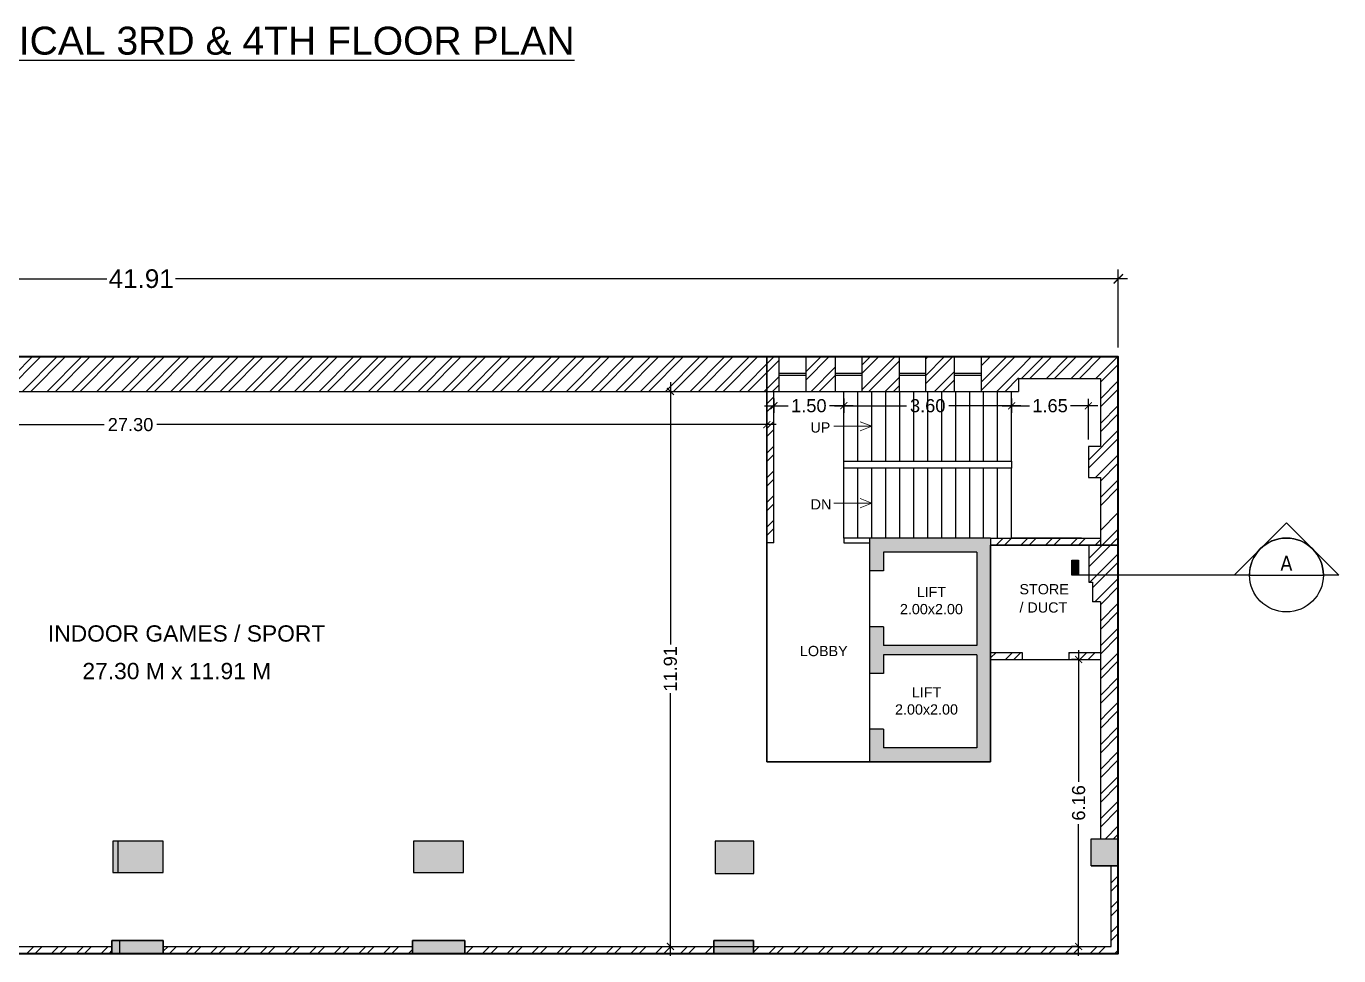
# Model space of a CAD drawing. Header units: millimetres. Extents: x -634016 to -633680, y -35980 to -35884.
# Drawn here: x -633767.8 to -633739.65, y -35936.39 to -35916.45 of the extents above; entities that cross this region are included whole.
import ezdxf
from ezdxf.enums import TextEntityAlignment as Align

# ---------------------------------------------------------------- set-up
doc = ezdxf.new("R2010")
doc.units = ezdxf.units.MM
doc.header["$LTSCALE"] = 200
doc.header["$MEASUREMENT"] = 0
doc.header["$PDMODE"] = 3
doc.layers.get('0').update_dxf_attribs({"linetype": 'CONTINUOUS'})
doc.layers.get('DEFPOINTS').update_dxf_attribs({"color": 11, "linetype": 'CONTINUOUS'})
for name, color, linetype in [('00 PRO', 3, 'CONTINUOUS'), ('COL', 253, 'CONTINUOUS'), ('FUR', 7, 'CONTINUOUS'), ('Section Line', 6, 'CONTINUOUS'), ('STAIR', 252, 'CONTINUOUS'), ('Wall', 7, 'CONTINUOUS'), ('WIN', 160, 'CONTINUOUS')]:
    doc.layers.add(name, color=color, linetype=linetype)
for name, color, linetype, lineweight in [('DIM', 11, 'CONTINUOUS', 25), ('LEGEND', 3, 'CONTINUOUS', 25), ('Text', 7, 'CONTINUOUS', 100)]:
    doc.layers.add(name, color=color, linetype=linetype, lineweight=lineweight)
doc.styles.add('Arial', font='arial.ttf')
doc.styles.add('style1', font='arial.ttf', dxfattribs={"height": 6})
doc.styles.add('Tahoma', font='tahoma.ttf')
doc.dimstyles.new('Copy of STANDARD', dxfattribs={"dimtxt": 0.4, "dimasz": 0.2, "dimexe": 0.2, "dimexo": 0.2, "dimgap": 0.09, "dimtad": 0, "dimzin": 0, "dimdsep": 46, "dimtxsty": 'Arial', "dimblk": 'ARCHTICK', "dimcen": 0.09, "dimdle": 0.2, "dimclrd": 253, "dimclre": 253, "dimclrt": 7, "dimadec": 0, "dimazin": 0, "dimtfac": 1, "dimtofl": 0, "dimtmove": 0, "dimatfit": 3, "dimldrblk": 'ARCHTICK', "dimfxl": 0.18, "dimtolj": 1, "dimtzin": 0, "dimarcsym": 0})
pattern_1 = [(45, (1608.1517, -23.78783), (-0.26516504294, 0.26516504294), []), (45, (1608.32848, -23.78783), (-0.26516504294, 0.26516504294), [])]
pattern_2 = [(45, (1923.4263, -208.31062), (-0.26516504294, 0.26516504294), []), (45, (1923.60308, -208.31062), (-0.26516504294, 0.26516504294), [])]
pattern_3 = [(45, (1541.69474, -23.78783), (-0.26516504294, 0.26516504294), []), (45, (1541.87152, -23.78783), (-0.26516504294, 0.26516504294), [])]

# ---------------------------------------------------------------- blocks, each defined once
blk = doc.blocks.new('_ArchTick')
at = {"color": 0, "linetype": 'ByBlock', "const_width": 0.15}
blk.add_lwpolyline([(-0.5, -0.5), (0.5, 0.5)], dxfattribs=at)
blk = doc.blocks.new('*D166')
at = {"layer": 'DEFPOINTS', "color": 0, "transparency": 16777216}
for p in [(-633786.292, -35921.867), (-633786.292, -35922.974), (-633744.379, -35923.545)]:
    blk.add_point(p, dxfattribs=at)
at = {"layer": 'DIM', "color": 253, "lineweight": -2, "transparency": 16777216}
for p, q in [((-633786.292, -35922.774), (-633786.292, -35921.667)), ((-633744.379, -35923.345), (-633744.379, -35921.667)), ((-633786.492, -35921.867), (-633766.07, -35921.867)), ((-633744.179, -35921.867), (-633764.601, -35921.867))]:
    blk.add_line(p, q, dxfattribs=at)
at = {"layer": 'DIM', "color": 253, "lineweight": -2, "transparency": 16777216, "xscale": 0.2, "yscale": 0.2, "zscale": 0.2, "rotation": 180}
blk.add_blockref('_ArchTick', (-633786.292, -35921.867), dxfattribs=at)
at = {"layer": 'DIM', "color": 253, "lineweight": -2, "transparency": 16777216, "xscale": 0.2, "yscale": 0.2, "zscale": 0.2}
blk.add_blockref('_ArchTick', (-633744.379, -35921.867), dxfattribs=at)
at = {"layer": 'DIM', "color": 7, "transparency": 16777216, "insert": (-633765.336, -35921.867), "char_height": 0.4, "attachment_point": 5, "style": 'Arial'}
blk.add_mtext('\\A1;41.91', dxfattribs=at)
blk = doc.blocks.new('*D168')
at = {"layer": 'DEFPOINTS', "color": 0, "transparency": 16777216}
for p in [(-633779.212, -35924.577), (-633779.212, -35924.997), (-633751.916, -35924.997)]:
    blk.add_point(p, dxfattribs=at)
at = {"layer": 'DIM', "color": 253, "lineweight": -2, "transparency": 16777216}
for p, q in [((-633779.212, -35924.727), (-633779.212, -35925.147)), ((-633779.412, -35924.997), (-633766.128, -35924.997)), ((-633751.716, -35924.997), (-633765, -35924.997))]:
    blk.add_line(p, q, dxfattribs=at)
at = {"layer": 'DIM', "color": 253, "lineweight": -2, "transparency": 16777216, "xscale": 0.15, "yscale": 0.15, "zscale": 0.15, "rotation": 180}
blk.add_blockref('_ArchTick', (-633779.212, -35924.997), dxfattribs=at)
at = {"layer": 'DIM', "color": 253, "lineweight": -2, "transparency": 16777216, "xscale": 0.15, "yscale": 0.15, "zscale": 0.15}
blk.add_blockref('_ArchTick', (-633751.916, -35924.997), dxfattribs=at)
at = {"layer": 'DIM', "color": 7, "transparency": 16777216, "insert": (-633765.564, -35924.997), "char_height": 0.28, "attachment_point": 5, "style": 'Arial'}
blk.add_mtext('\\A1;27.30', dxfattribs=at)
blk = doc.blocks.new('*D169')
at = {"layer": 'DEFPOINTS', "color": 0, "transparency": 16777216}
for p in [(-633753.985, -35924.283), (-633753.985, -35924.283), (-633753.985, -35936.191)]:
    blk.add_point(p, dxfattribs=at)
at = {"layer": 'DIM', "color": 253, "lineweight": -2, "transparency": 16777216}
for p, q in [((-633754.135, -35924.283), (-633754.135, -35924.283)), ((-633753.985, -35924.083), (-633753.985, -35929.715)), ((-633753.985, -35936.391), (-633753.985, -35930.759)), ((-633754.135, -35936.191), (-633754.135, -35936.191))]:
    blk.add_line(p, q, dxfattribs=at)
at = {"layer": 'DIM', "color": 253, "lineweight": -2, "transparency": 16777216, "xscale": 0.15, "yscale": 0.15, "zscale": 0.15}
for p, rotation in [((-633753.985, -35924.283), 90), ((-633753.985, -35936.191), 270)]:
    blk.add_blockref('_ArchTick', p, dxfattribs=dict(at, rotation=rotation))
at = {"layer": 'DIM', "color": 7, "transparency": 16777216, "insert": (-633753.985, -35930.237), "char_height": 0.28, "attachment_point": 5, "rotation": 90, "style": 'Arial'}
blk.add_mtext('\\A1;11.91', dxfattribs=at)
blk = doc.blocks.new('*D170')
at = {"layer": 'DEFPOINTS', "color": 0, "transparency": 16777216}
for p in [(-633750.266, -35924.283), (-633746.666, -35924.283), (-633746.666, -35924.592)]:
    blk.add_point(p, dxfattribs=at)
at = {"layer": 'DIM', "color": 253, "lineweight": -2, "transparency": 16777216}
for p, q in [((-633750.466, -35924.592), (-633748.919, -35924.592)), ((-633750.266, -35924.433), (-633750.266, -35924.742)), ((-633746.466, -35924.592), (-633748.013, -35924.592)), ((-633746.666, -35924.433), (-633746.666, -35924.742))]:
    blk.add_line(p, q, dxfattribs=at)
at = {"layer": 'DIM', "color": 253, "lineweight": -2, "transparency": 16777216, "xscale": 0.15, "yscale": 0.15, "zscale": 0.15, "rotation": 180}
blk.add_blockref('_ArchTick', (-633750.266, -35924.592), dxfattribs=at)
at = {"layer": 'DIM', "color": 253, "lineweight": -2, "transparency": 16777216, "xscale": 0.15, "yscale": 0.15, "zscale": 0.15}
blk.add_blockref('_ArchTick', (-633746.666, -35924.592), dxfattribs=at)
at = {"layer": 'DIM', "color": 7, "transparency": 16777216, "insert": (-633748.466, -35924.592), "char_height": 0.28, "attachment_point": 5, "style": 'Arial'}
blk.add_mtext('\\A1;3.60', dxfattribs=at)
blk = doc.blocks.new('*D171')
at = {"layer": 'DEFPOINTS', "color": 0, "transparency": 16777216}
for p in [(-633751.766, -35924.283), (-633750.266, -35924.283), (-633750.266, -35924.592)]:
    blk.add_point(p, dxfattribs=at)
at = {"layer": 'DIM', "color": 253, "lineweight": -2, "transparency": 16777216}
for p, q in [((-633751.966, -35924.592), (-633751.456, -35924.592)), ((-633751.766, -35924.433), (-633751.766, -35924.742)), ((-633750.066, -35924.592), (-633750.576, -35924.592)), ((-633750.266, -35924.433), (-633750.266, -35924.742))]:
    blk.add_line(p, q, dxfattribs=at)
at = {"layer": 'DIM', "color": 253, "lineweight": -2, "transparency": 16777216, "xscale": 0.15, "yscale": 0.15, "zscale": 0.15, "rotation": 180}
blk.add_blockref('_ArchTick', (-633751.766, -35924.592), dxfattribs=at)
at = {"layer": 'DIM', "color": 253, "lineweight": -2, "transparency": 16777216, "xscale": 0.15, "yscale": 0.15, "zscale": 0.15}
blk.add_blockref('_ArchTick', (-633750.266, -35924.592), dxfattribs=at)
at = {"layer": 'DIM', "color": 7, "transparency": 16777216, "insert": (-633751.016, -35924.592), "char_height": 0.28, "attachment_point": 5, "style": 'Arial'}
blk.add_mtext('\\A1;1.50', dxfattribs=at)
blk = doc.blocks.new('*D172')
at = {"layer": 'DEFPOINTS', "color": 0, "transparency": 16777216}
for p in [(-633746.666, -35924.283), (-633746.666, -35924.592), (-633745.019, -35925.464)]:
    blk.add_point(p, dxfattribs=at)
at = {"layer": 'DIM', "color": 253, "lineweight": -2, "transparency": 16777216}
for p, q in [((-633746.866, -35924.592), (-633746.284, -35924.592)), ((-633746.666, -35924.433), (-633746.666, -35924.742)), ((-633744.819, -35924.592), (-633745.401, -35924.592)), ((-633745.019, -35925.314), (-633745.019, -35924.442))]:
    blk.add_line(p, q, dxfattribs=at)
at = {"layer": 'DIM', "color": 253, "lineweight": -2, "transparency": 16777216, "xscale": 0.15, "yscale": 0.15, "zscale": 0.15, "rotation": 180}
blk.add_blockref('_ArchTick', (-633746.666, -35924.592), dxfattribs=at)
at = {"layer": 'DIM', "color": 253, "lineweight": -2, "transparency": 16777216, "xscale": 0.15, "yscale": 0.15, "zscale": 0.15}
blk.add_blockref('_ArchTick', (-633745.019, -35924.592), dxfattribs=at)
at = {"layer": 'DIM', "color": 7, "transparency": 16777216, "insert": (-633745.842, -35924.592), "char_height": 0.28, "attachment_point": 5, "style": 'Arial'}
blk.add_mtext('\\A1;1.65', dxfattribs=at)
blk = doc.blocks.new('*D173')
at = {"layer": 'DEFPOINTS', "color": 0, "transparency": 16777216}
for p in [(-633745.101, -35930.033), (-633745.229, -35936.191), (-633745.101, -35936.191)]:
    blk.add_point(p, dxfattribs=at)
at = {"layer": 'DIM', "color": 253, "lineweight": -2, "transparency": 16777216}
for p, q in [((-633745.229, -35929.833), (-633745.229, -35932.657)), ((-633745.251, -35930.033), (-633745.379, -35930.033)), ((-633745.229, -35936.391), (-633745.229, -35933.566)), ((-633745.251, -35936.191), (-633745.379, -35936.191))]:
    blk.add_line(p, q, dxfattribs=at)
at = {"layer": 'DIM', "color": 253, "lineweight": -2, "transparency": 16777216, "xscale": 0.15, "yscale": 0.15, "zscale": 0.15}
for p, rotation in [((-633745.229, -35930.033), 90), ((-633745.229, -35936.191), 270)]:
    blk.add_blockref('_ArchTick', p, dxfattribs=dict(at, rotation=rotation))
at = {"layer": 'DIM', "color": 7, "transparency": 16777216, "insert": (-633745.229, -35933.112), "char_height": 0.28, "attachment_point": 5, "rotation": 90, "style": 'Arial'}
blk.add_mtext('\\A1;6.16', dxfattribs=at)
blk = doc.blocks.new('lift 2')
at = {"layer": 'COL'}
h = blk.add_hatch(color=256, dxfattribs=at)
h.dxf.hatch_style = 1
h.paths.add_polyline_path([(0, -4.8), (0, 0), (-2.6, 0), (-2.6, -0.7), (-2.3, -0.7), (-2.3, -0.3), (-0.3, -0.3), (-0.3, -2.3), (-2.3, -2.3), (-2.3, -1.9), (-2.6, -1.9), (-2.6, -2.9), (-2.3, -2.9), (-2.3, -2.5), (-0.3, -2.5), (-0.3, -4.5), (-2.3, -4.5), (-2.3, -4.1), (-2.6, -4.1), (-2.6, -4.8)])
for p, q in [((-2.6, 0), (-2.6, -0.7)), ((0, 0), (-2.6, 0)), ((0, 0), (0, -4.8)), ((-2.3, -0.3), (-2.3, -0.7)), ((-0.3, -0.3), (-2.3, -0.3)), ((-0.3, -0.3), (-0.3, -2.3)), ((-2.3, -0.7), (-2.6, -0.7)), ((-2.6, -1.9), (-2.6, -2.9)), ((-2.3, -1.9), (-2.6, -1.9)), ((-2.3, -1.9), (-2.3, -2.3)), ((-0.3, -2.3), (-2.3, -2.3)), ((-2.3, -2.5), (-2.3, -2.9)), ((-0.3, -2.5), (-2.3, -2.5)), ((-0.3, -2.5), (-0.3, -4.5)), ((-2.3, -2.9), (-2.6, -2.9)), ((-2.6, -4.1), (-2.6, -4.8)), ((-2.3, -4.1), (-2.6, -4.1)), ((-2.3, -4.1), (-2.3, -4.5)), ((-0.3, -4.5), (-2.3, -4.5)), ((0, -4.8), (-2.6, -4.8))]:
    blk.add_line(p, q)
at = {"layer": 'STAIR'}
for p, q in [((-2.6, -0.7), (-2.6, -1.9)), ((-2.6, -2.9), (-2.6, -4.1))]:
    blk.add_line(p, q, dxfattribs=at)
at = {"layer": 'Wall'}
blk.add_lwpolyline([(-2.6, 0), (-3.15, 0), (-3.15, -0.1), (-2.6, -0.1)], dxfattribs=at)
at = {"layer": 'LEGEND', "color": 7, "char_height": 0.22, "width": 3.24219, "attachment_point": 5, "style": 'style1'}
for s, insert in [('LIFT\\P2.00x2.00 ', (-1.271, -1.339)), ('LOBBY', (-3.579, -2.422)), ('LIFT\\P2.00x2.00 ', (-1.376, -3.492))]:
    blk.add_mtext(s, dxfattribs=dict(at, insert=insert))
blk = doc.blocks.new('*U3')
blk.add_hatch(color=256).paths.add_polyline_path([(-1.812, 0.125), (-1.757, 0.125), (-1.757, 0), (-1.812, 0)])
at = {"color": 1, "true_color": 0xff0000}
blk.add_line((-0.313, 0), (-1.812, 0), dxfattribs=at)
blk.add_line((-0.313, 0), (0.312, 0))
blk.add_lwpolyline([(-0.313, 0), (-0.442, 0), (0, 0.442), (0.442, 0), (0.312, 0, 1)], format="xyb", close=True, dxfattribs=at)
blk.add_lwpolyline([(-1.812, 0.125), (-1.757, 0.125), (-1.757, 0), (-1.812, 0)], close=True, dxfattribs=at)
blk.add_circle((0, 0), 0.312, dxfattribs=at)
at = {"style": 'Tahoma', "flags": 8}
blk.add_attdef('VIEWNUMBER', text='', height=0.125, dxfattribs=at).set_placement((0, 0), align=Align.BOTTOM_CENTER)
blk.add_attdef('SHEETNUMBER', text='', height=0.125, dxfattribs=at).set_placement((0, -0.063), align=Align.TOP_CENTER)

msp = doc.modelspace()

# ---------------------------------------------------------------- hatches: boundary and pattern name
h = msp.add_hatch()
h.set_pattern_fill('ANSI32', color=8, style=0)
h.set_pattern_definition([(45, (1973.0957, -208.31062), (-0.26516504294, 0.26516504294), []), (45, (1973.2725, -208.31062), (-0.26516504294, 0.26516504294), [])])
h.paths.add_polyline_path([(-633771.773, -35923.545), (-633771.773, -35922.974), (-633786.253, -35922.974), (-633786.292, -35923.013), (-633786.292, -35933.27), (-633785.642, -35933.27), (-633785.642, -35923.623), (-633772.639, -35923.623), (-633772.639, -35924.283), (-633751.653, -35924.283), (-633751.653, -35923.545), (-633751.87, -35923.545)])
h = msp.add_hatch()
h.set_pattern_fill('ANSI32', color=8, style=0)
h.set_pattern_definition([(45, (1923.4263, -201.98017), (-0.26516504294, 0.26516504294), []), (45, (1923.60308, -201.98017), (-0.26516504294, 0.26516504294), [])])
h.paths.add_polyline_path([(-633746.519, -35923.545), (-633747.313, -35923.545), (-633747.313, -35924.283), (-633746.519, -35924.283)])
h = msp.add_hatch()
h.set_pattern_fill('ANSI32', color=8, style=0)
h.set_pattern_definition(pattern_3)
h.paths.add_polyline_path([(-633744.763, -35927.433), (-633747.116, -35927.433), (-633747.116, -35927.583), (-633744.763, -35927.583)])
h.paths.add_polyline_path([(-633751.766, -35924.283), (-633751.916, -35924.283), (-633751.916, -35927.533), (-633751.766, -35927.533)])
h = msp.add_hatch()
h.set_pattern_fill('ANSI32', color=8, style=0)
h.set_pattern_definition(pattern_3)
h.paths.add_polyline_path([(-633746.439, -35929.883), (-633747.116, -35929.883), (-633747.116, -35930.033), (-633746.439, -35930.033)])
h.paths.add_polyline_path([(-633744.763, -35929.883), (-633745.439, -35929.883), (-633745.439, -35930.033), (-633744.763, -35930.033), (-633744.763, -35929.982)])
h = msp.add_hatch()
h.set_pattern_fill('ANSI32', color=8, style=0)
h.set_pattern_definition(pattern_1)
h.paths.add_polyline_path([(-633744.379, -35934.461), (-633744.529, -35934.461), (-633744.529, -35936.191), (-633752.205, -35936.191), (-633752.205, -35936.341), (-633744.379, -35936.341)])
h = msp.add_hatch()
h.set_pattern_fill('ANSI32', color=8, style=0)
h.set_pattern_definition(pattern_1)
h.paths.add_polyline_path([(-633765.966, -35936.191), (-633771.301, -35936.191), (-633771.301, -35936.341), (-633765.966, -35936.341)])
h = msp.add_hatch()
h.set_pattern_fill('ANSI32', color=8, style=0)
h.set_pattern_definition(pattern_2)
h.paths.add_polyline_path([(-633759.518, -35936.191), (-633764.863, -35936.191), (-633764.863, -35936.341), (-633759.518, -35936.341)])
h = msp.add_hatch()
h.set_pattern_fill('ANSI32', color=8, style=0)
h.set_pattern_definition(pattern_2)
h.paths.add_polyline_path([(-633753.051, -35936.191), (-633758.396, -35936.191), (-633758.396, -35936.341), (-633753.051, -35936.341)])

# ---------------------------------------------------------------- linework, layer by layer
at = {"color": 8}
for p, q in [((-633751.073, -35923.856), (-633750.761, -35923.545)), ((-633751.073, -35924.033), (-633750.584, -35923.545)), ((-633750.969, -35924.283), (-633750.443, -35923.756)), ((-633749.872, -35923.716), (-633749.7, -35923.545)), ((-633749.872, -35924.246), (-633749.17, -35923.545)), ((-633749.872, -35923.893), (-633749.524, -35923.545)), ((-633749.732, -35924.283), (-633749.074, -35923.626)), ((-633748.504, -35923.939), (-633748.11, -35923.545)), ((-633748.504, -35923.585), (-633748.463, -35923.545)), ((-633748.504, -35924.115), (-633747.933, -35923.545)), ((-633746.519, -35923.818), (-633746.246, -35923.545)), ((-633746.451, -35924.007), (-633745.988, -35923.545)), ((-633746.274, -35924.007), (-633745.811, -35923.545)), ((-633745.92, -35924.007), (-633745.458, -35923.545)), ((-633745.744, -35924.007), (-633745.281, -35923.545)), ((-633745.39, -35924.007), (-633744.928, -35923.545)), ((-633745.213, -35924.007), (-633744.751, -35923.545)), ((-633744.86, -35924.007), (-633744.397, -35923.545)), ((-633744.763, -35924.087), (-633744.379, -35923.703)), ((-633750.792, -35924.283), (-633750.443, -35923.933)), ((-633749.378, -35924.283), (-633749.074, -35923.979)), ((-633748.317, -35924.283), (-633747.893, -35923.859)), ((-633748.141, -35924.283), (-633747.893, -35924.035)), ((-633749.201, -35924.283), (-633749.074, -35924.156)), ((-633744.763, -35924.441), (-633744.379, -35924.057)), ((-633744.763, -35924.618), (-633744.379, -35924.234)), ((-633744.763, -35924.971), (-633744.379, -35924.587)), ((-633744.763, -35925.148), (-633744.379, -35924.764)), ((-633745.019, -35925.757), (-633744.379, -35925.118)), ((-633745.019, -35925.934), (-633744.379, -35925.294)), ((-633744.865, -35926.133), (-633744.379, -35925.648)), ((-633744.763, -35926.209), (-633744.379, -35925.825)), ((-633744.763, -35926.562), (-633744.379, -35926.178)), ((-633744.763, -35926.739), (-633744.379, -35926.355)), ((-633744.763, -35927.269), (-633744.379, -35926.885)), ((-633745.009, -35927.869), (-633744.379, -35927.239)), ((-633745.009, -35928.046), (-633744.379, -35927.416)), ((-633744.988, -35928.378), (-633744.379, -35927.769)), ((-633744.93, -35928.497), (-633744.379, -35927.946)), ((-633744.881, -35928.801), (-633744.379, -35928.3)), ((-633744.763, -35928.86), (-633744.379, -35928.476)), ((-633744.763, -35929.214), (-633744.379, -35928.83)), ((-633744.763, -35929.39), (-633744.379, -35929.007)), ((-633744.763, -35929.744), (-633744.379, -35929.36)), ((-633744.763, -35929.921), (-633744.379, -35929.537)), ((-633744.763, -35930.274), (-633744.379, -35929.89)), ((-633744.763, -35930.451), (-633744.379, -35930.067)), ((-633744.763, -35930.805), (-633744.379, -35930.421)), ((-633744.763, -35930.981), (-633744.379, -35930.598)), ((-633744.595, -35931.167), (-633744.379, -35930.951)), ((-633744.763, -35931.335), (-633744.595, -35931.167)), ((-633744.763, -35931.512), (-633744.418, -35931.167)), ((-633744.418, -35931.167), (-633744.379, -35931.128)), ((-633744.763, -35931.865), (-633744.379, -35931.481)), ((-633744.763, -35932.042), (-633744.379, -35931.658)), ((-633744.763, -35932.396), (-633744.379, -35932.012)), ((-633744.763, -35932.572), (-633744.379, -35932.189)), ((-633744.763, -35932.926), (-633744.379, -35932.542)), ((-633744.763, -35933.103), (-633744.379, -35932.719)), ((-633744.763, -35933.456), (-633744.379, -35933.072)), ((-633744.763, -35933.633), (-633744.379, -35933.249)), ((-633744.656, -35933.88), (-633744.379, -35933.603)), ((-633744.48, -35933.88), (-633744.379, -35933.78))]:
    msp.add_line(p, q, dxfattribs=at)
msp.add_lwpolyline([(-633746.666, -35925.783), (-633746.666, -35925.933), (-633750.266, -35925.933), (-633750.266, -35925.783)], close=True)
at = {"layer": '00 PRO', "lineweight": 40}
msp.add_lwpolyline([(-633786.292, -35922.974), (-633786.292, -35933.89), (-633785.918, -35933.89), (-633785.918, -35936.176), (-633772.334, -35936.176), (-633772.334, -35936.341), (-633744.379, -35936.341), (-633744.379, -35934.628), (-633744.379, -35934.628), (-633744.379, -35934.461), (-633744.379, -35934.461), (-633744.379, -35934.461), (-633744.379, -35934.461), (-633744.379, -35925.799), (-633744.379, -35923.545), (-633771.773, -35923.545), (-633771.773, -35922.974), (-633786.292, -35922.974)], dxfattribs=at)
at = {"layer": 'COL'}
for p, q in [((-633746.439, -35930.033), (-633745.439, -35930.033)), ((-633744.96, -35934.461), (-633744.96, -35933.88)), ((-633744.96, -35933.88), (-633744.812, -35933.88)), ((-633765.832, -35934.608), (-633765.832, -35933.929)), ((-633744.96, -35934.461), (-633744.379, -35934.461)), ((-633765.966, -35936.065), (-633765.966, -35936.341)), ((-633765.803, -35936.065), (-633765.803, -35936.341)), ((-633764.863, -35936.065), (-633764.863, -35936.341)), ((-633759.518, -35936.065), (-633759.518, -35936.341)), ((-633758.396, -35936.065), (-633758.396, -35936.341)), ((-633753.051, -35936.065), (-633753.051, -35936.341)), ((-633752.205, -35936.065), (-633752.205, -35936.341))]:
    msp.add_line(p, q, dxfattribs=at)
for points in [[(-633744.96, -35933.88), (-633744.379, -35933.88), (-633744.379, -35934.461), (-633744.96, -35934.461)], [(-633765.946, -35934.608), (-633764.863, -35934.608), (-633764.863, -35933.929), (-633765.946, -35933.929)], [(-633759.499, -35934.608), (-633758.426, -35934.608), (-633758.426, -35933.929), (-633759.499, -35933.929)], [(-633765.966, -35936.341), (-633764.863, -35936.341), (-633764.863, -35936.065), (-633765.966, -35936.065)], [(-633759.518, -35936.341), (-633758.396, -35936.341), (-633758.396, -35936.065), (-633759.518, -35936.065)], [(-633753.051, -35936.341), (-633752.205, -35936.341), (-633752.205, -35936.065), (-633753.051, -35936.065)]]:
    msp.add_lwpolyline(points, close=True, dxfattribs=at)
for points in [[(-633744.96, -35933.88), (-633744.379, -35933.88), (-633744.96, -35934.461), (-633744.379, -35934.461)], [(-633765.946, -35933.929), (-633764.863, -35933.929), (-633765.946, -35934.608), (-633764.863, -35934.608)], [(-633759.499, -35933.929), (-633758.426, -35933.929), (-633759.499, -35934.608), (-633758.426, -35934.608)], [(-633752.195, -35934.628), (-633753.022, -35934.628), (-633752.195, -35933.929), (-633753.022, -35933.929)], [(-633765.966, -35936.065), (-633764.863, -35936.065), (-633765.966, -35936.341), (-633764.863, -35936.341)], [(-633759.518, -35936.065), (-633758.396, -35936.065), (-633759.518, -35936.341), (-633758.396, -35936.341)], [(-633753.051, -35936.065), (-633752.205, -35936.065), (-633753.051, -35936.341), (-633752.205, -35936.341)]]:
    msp.add_solid(points, dxfattribs=at)
at = {"layer": 'DEFPOINTS'}
msp.add_lwpolyline([(-633775.863, -35928.913), (-633775.863, -35936.176), (-633772.334, -35936.176), (-633772.334, -35936.341), (-633744.379, -35936.341), (-633744.379, -35927.583), (-633747.116, -35927.583), (-633747.116, -35932.233), (-633751.916, -35932.233), (-633751.916, -35923.545), (-633771.773, -35923.545), (-633771.773, -35922.974), (-633779.212, -35922.974), (-633779.212, -35928.913)], close=True, dxfattribs=at)
msp.add_lwpolyline([(-633744.379, -35923.545), (-633751.916, -35923.545), (-633751.916, -35932.233), (-633747.116, -35932.233), (-633747.116, -35927.583), (-633744.379, -35927.583), (-633744.379, -35923.545)], dxfattribs=at)
at = {"layer": 'FUR'}
for p, q in [((-633744.529, -35936.191), (-633744.529, -35934.461)), ((-633744.379, -35936.341), (-633744.379, -35934.461)), ((-633771.301, -35936.191), (-633765.966, -35936.191)), ((-633771.301, -35936.341), (-633765.966, -35936.341)), ((-633765.803, -35936.341), (-633760.458, -35936.341)), ((-633764.863, -35936.191), (-633759.518, -35936.191)), ((-633764.863, -35936.341), (-633759.518, -35936.341)), ((-633758.396, -35936.191), (-633744.529, -35936.191)), ((-633758.396, -35936.341), (-633744.379, -35936.341))]:
    msp.add_line(p, q, dxfattribs=at)
at = {"layer": 'STAIR'}
for p, q in [((-633751.916, -35927.533), (-633751.916, -35927.433)), ((-633745.166, -35927.433), (-633746.666, -35927.433))]:
    msp.add_line(p, q, dxfattribs=at)
for points in [[(-633750.266, -35927.433), (-633750.266, -35924.283)], [(-633749.966, -35925.783), (-633749.966, -35924.283)], [(-633749.666, -35925.783), (-633749.666, -35924.283)], [(-633749.366, -35925.783), (-633749.366, -35924.283)], [(-633749.066, -35925.783), (-633749.066, -35924.283)], [(-633748.766, -35925.783), (-633748.766, -35924.283)], [(-633748.466, -35925.783), (-633748.466, -35924.283)], [(-633748.166, -35925.783), (-633748.166, -35924.283)], [(-633747.866, -35925.783), (-633747.866, -35924.283)], [(-633747.566, -35925.783), (-633747.566, -35924.283)], [(-633747.266, -35925.783), (-633747.266, -35924.283)], [(-633746.966, -35925.783), (-633746.966, -35924.283)], [(-633746.666, -35925.783), (-633746.666, -35924.283)], [(-633749.966, -35927.433), (-633749.966, -35925.933)], [(-633749.666, -35927.433), (-633749.666, -35925.933)], [(-633749.366, -35927.433), (-633749.366, -35925.933)], [(-633749.066, -35927.433), (-633749.066, -35925.933)], [(-633748.766, -35927.433), (-633748.766, -35925.933)], [(-633748.466, -35927.433), (-633748.466, -35925.933)], [(-633748.166, -35927.433), (-633748.166, -35925.933)], [(-633747.866, -35927.433), (-633747.866, -35925.933)], [(-633747.566, -35927.433), (-633747.566, -35925.933)], [(-633747.266, -35927.433), (-633747.266, -35925.933)], [(-633746.966, -35927.433), (-633746.966, -35925.933)], [(-633746.666, -35927.433), (-633746.666, -35925.933)]]:
    msp.add_lwpolyline(points, dxfattribs=at)
at = {"layer": 'Text', "lineweight": 5}
for p, q in [((-633749.666, -35925.033), (-633750.478, -35925.033)), ((-633749.666, -35925.033), (-633749.912, -35924.934)), ((-633749.666, -35925.033), (-633749.912, -35925.131)), ((-633749.666, -35926.683), (-633750.478, -35926.683)), ((-633749.666, -35926.683), (-633749.912, -35926.584)), ((-633749.666, -35926.683), (-633749.912, -35926.781))]:
    msp.add_line(p, q, dxfattribs=at)
at = {"layer": 'Wall'}
for p, q in [((-633771.773, -35923.545), (-633751.653, -35923.545)), ((-633754.719, -35923.545), (-633753.873, -35923.545)), ((-633753.873, -35923.545), (-633751.786, -35923.545)), ((-633751.653, -35924.283), (-633751.653, -35923.545)), ((-633751.073, -35923.545), (-633750.443, -35923.545)), ((-633751.073, -35924.283), (-633751.073, -35923.545)), ((-633750.443, -35924.283), (-633750.443, -35923.545)), ((-633749.872, -35923.545), (-633749.074, -35923.545)), ((-633749.872, -35924.283), (-633749.872, -35923.545)), ((-633749.074, -35924.283), (-633749.074, -35923.545)), ((-633748.504, -35923.545), (-633747.893, -35923.545)), ((-633748.504, -35924.283), (-633748.504, -35923.545)), ((-633747.893, -35924.283), (-633747.893, -35923.545)), ((-633747.313, -35924.283), (-633747.313, -35923.545)), ((-633747.313, -35923.545), (-633746.466, -35923.545)), ((-633746.466, -35923.545), (-633744.379, -35923.545)), ((-633744.379, -35933.88), (-633744.379, -35923.545)), ((-633746.519, -35924.007), (-633744.763, -35924.007)), ((-633746.519, -35924.007), (-633746.519, -35924.283)), ((-633744.763, -35924.007), (-633744.763, -35925.464)), ((-633772.639, -35924.283), (-633751.653, -35924.283)), ((-633751.916, -35927.533), (-633751.916, -35924.283)), ((-633751.766, -35927.533), (-633751.766, -35924.283)), ((-633751.073, -35924.283), (-633750.443, -35924.283)), ((-633749.872, -35924.283), (-633749.074, -35924.283)), ((-633748.504, -35924.283), (-633747.893, -35924.283)), ((-633747.313, -35924.283), (-633746.519, -35924.283)), ((-633744.763, -35925.464), (-633745.019, -35925.464)), ((-633745.019, -35925.464), (-633745.019, -35926.133)), ((-633745.019, -35926.133), (-633744.763, -35926.133)), ((-633744.763, -35926.133), (-633744.763, -35927.583)), ((-633747.116, -35927.433), (-633744.763, -35927.433)), ((-633747.116, -35927.583), (-633744.763, -35927.583)), ((-633745.009, -35927.583), (-633745.009, -35928.378)), ((-633745.009, -35928.378), (-633744.93, -35928.378)), ((-633744.93, -35928.378), (-633744.93, -35928.801)), ((-633744.763, -35928.801), (-633744.93, -35928.801)), ((-633744.763, -35928.801), (-633744.763, -35929.982)), ((-633747.116, -35929.883), (-633746.439, -35929.883)), ((-633746.439, -35929.883), (-633746.439, -35930.033)), ((-633745.439, -35929.883), (-633744.763, -35929.883)), ((-633745.439, -35929.883), (-633745.439, -35930.033)), ((-633747.116, -35930.033), (-633746.439, -35930.033)), ((-633745.439, -35930.033), (-633744.763, -35930.033)), ((-633744.763, -35929.982), (-633744.763, -35933.88)), ((-633764.863, -35933.929), (-633765.946, -35933.929)), ((-633765.946, -35933.929), (-633765.946, -35934.608)), ((-633764.863, -35934.608), (-633764.863, -35933.929)), ((-633758.426, -35933.929), (-633759.499, -35933.929)), ((-633759.499, -35933.929), (-633759.499, -35934.608)), ((-633758.426, -35934.608), (-633758.426, -35933.929)), ((-633752.195, -35933.929), (-633753.022, -35933.929)), ((-633753.022, -35933.929), (-633753.022, -35934.628)), ((-633752.195, -35934.628), (-633752.195, -35933.929)), ((-633765.946, -35934.608), (-633764.863, -35934.608)), ((-633759.499, -35934.608), (-633758.426, -35934.608)), ((-633753.022, -35934.628), (-633752.195, -35934.628))]:
    msp.add_line(p, q, dxfattribs=at)
msp.add_lwpolyline([(-633751.766, -35927.533), (-633751.916, -35927.533)], dxfattribs=at)
for points in [[(-633744.379, -35934.461), (-633744.96, -35934.461), (-633744.96, -35933.88), (-633744.379, -35933.88)], [(-633764.863, -35936.341), (-633765.966, -35936.341), (-633765.966, -35936.065), (-633764.863, -35936.065)], [(-633758.396, -35936.341), (-633759.518, -35936.341), (-633759.518, -35936.065), (-633758.396, -35936.065)], [(-633752.205, -35936.341), (-633753.051, -35936.341), (-633753.051, -35936.065), (-633752.205, -35936.065)]]:
    msp.add_lwpolyline(points, close=True, dxfattribs=at)
at = {"layer": 'WIN'}
for p, q in [((-633751.653, -35923.545), (-633751.073, -35923.545)), ((-633751.653, -35923.545), (-633751.073, -35923.545)), ((-633750.443, -35923.545), (-633749.872, -35923.545)), ((-633749.074, -35923.545), (-633748.504, -35923.545)), ((-633747.893, -35923.545), (-633747.313, -35923.545)), ((-633751.653, -35923.889), (-633751.073, -35923.889)), ((-633751.653, -35923.938), (-633751.073, -35923.938)), ((-633750.443, -35923.889), (-633749.872, -35923.889)), ((-633750.443, -35923.938), (-633749.872, -35923.938)), ((-633749.074, -35923.889), (-633748.504, -35923.889)), ((-633749.074, -35923.938), (-633748.504, -35923.938)), ((-633747.893, -35923.889), (-633747.313, -35923.889)), ((-633747.893, -35923.938), (-633747.313, -35923.938)), ((-633751.653, -35924.283), (-633751.073, -35924.283)), ((-633750.443, -35924.283), (-633749.872, -35924.283)), ((-633749.074, -35924.283), (-633748.504, -35924.283)), ((-633747.893, -35924.283), (-633747.313, -35924.283))]:
    msp.add_line(p, q, dxfattribs=at)

# ---------------------------------------------------------------- block references
at = {"color": 1}
msp.add_blockref('lift 2', (-633747.116, -35927.433), dxfattribs=at)
at = {"layer": 'Section Line'}
ref = msp.add_blockref('*U3', (-633740.772, -35928.223), dxfattribs=dict(at, xscale=2.540000000037252, yscale=2.540000000037252, zscale=2.540000000037252))
ref.add_attrib('VIEWNUMBER', 'A', dxfattribs={"layer": '0', "extrusion": (0, 0, -1), "height": 0.318, "style": 'Tahoma'}).set_placement((633740.772, -35928.223), align=Align.BOTTOM_CENTER)

# ---------------------------------------------------------------- texts
at = {"layer": 'LEGEND', "color": 7, "style": 'style1'}
msp.add_text('%%UPROPOSED TYPICAL 3RD & 4TH FLOOR PLAN', height=0.6, dxfattribs=at).set_placement((-633765.307, -35916.759), align=Align.MIDDLE_CENTER)
for s, p in [('UP', (-633750.982, -35925.167)), ('DN', (-633750.977, -35926.817)), ('STORE', (-633746.498, -35928.637)), ('/ DUCT', (-633746.498, -35929.029))]:
    msp.add_text(s, height=0.22, dxfattribs=at).set_placement(p)
at = {"layer": 'LEGEND', "color": 7, "char_height": 0.35, "width": 8.94938, "attachment_point": 1, "style": 'style1'}
for s, insert in [('INDOOR GAMES / SPORT', (-633767.337, -35929.302)), ('27.30 M x 11.91 M', (-633766.597, -35930.108))]:
    msp.add_mtext(s, dxfattribs=dict(at, insert=insert))

# ---------------------------------------------------------------- dimensions: what is measured, and where the dimension line sits
at = {"layer": 'DIM'}
dim = msp.add_linear_dim(base=(-633786.292, -35921.867), p1=(-633744.379, -35923.545), p2=(-633786.292, -35922.974), angle=180, dimstyle='Copy of STANDARD', dxfattribs=at)
dim.commit()
dim.dimension.update_dxf_attribs({"geometry": '*D166', "text_midpoint": (-633765.336, -35921.867)})
for base, p1, p2, picture, middle in [((-633753.985, -35924.283), (-633753.985, -35936.191), (-633753.985, -35924.283), '*D169', (-633753.985, -35930.237)), ((-633745.229, -35936.191), (-633745.101, -35930.033), (-633745.101, -35936.191), '*D173', (-633745.229, -35933.112))]:
    dim = msp.add_linear_dim(base=base, p1=p1, p2=p2, angle=90, dimstyle='Copy of STANDARD', override={"dimtxt": 0.28, "dimasz": 0.15, "dimexe": 0.15, "dimexo": 0.15}, dxfattribs=at)
    dim.commit()
    dim.dimension.update_dxf_attribs({"geometry": picture, "text_midpoint": middle})
for base, p1, p2, picture, middle in [((-633750.266, -35924.592), (-633751.766, -35924.283), (-633750.266, -35924.283), '*D171', (-633751.016, -35924.592)), ((-633746.666, -35924.592), (-633750.266, -35924.283), (-633746.666, -35924.283), '*D170', (-633748.466, -35924.592)), ((-633746.666, -35924.592), (-633745.019, -35925.464), (-633746.666, -35924.283), '*D172', (-633745.842, -35924.592)), ((-633779.212, -35924.997), (-633751.916, -35924.997), (-633779.212, -35924.577), '*D168', (-633765.564, -35924.997))]:
    dim = msp.add_linear_dim(base=base, p1=p1, p2=p2, dimstyle='Copy of STANDARD', override={"dimtxt": 0.28, "dimasz": 0.15, "dimexe": 0.15, "dimexo": 0.15}, dxfattribs=at)
    dim.commit()
    dim.dimension.update_dxf_attribs({"geometry": picture, "text_midpoint": middle})

doc.saveas('drawing.dxf')
